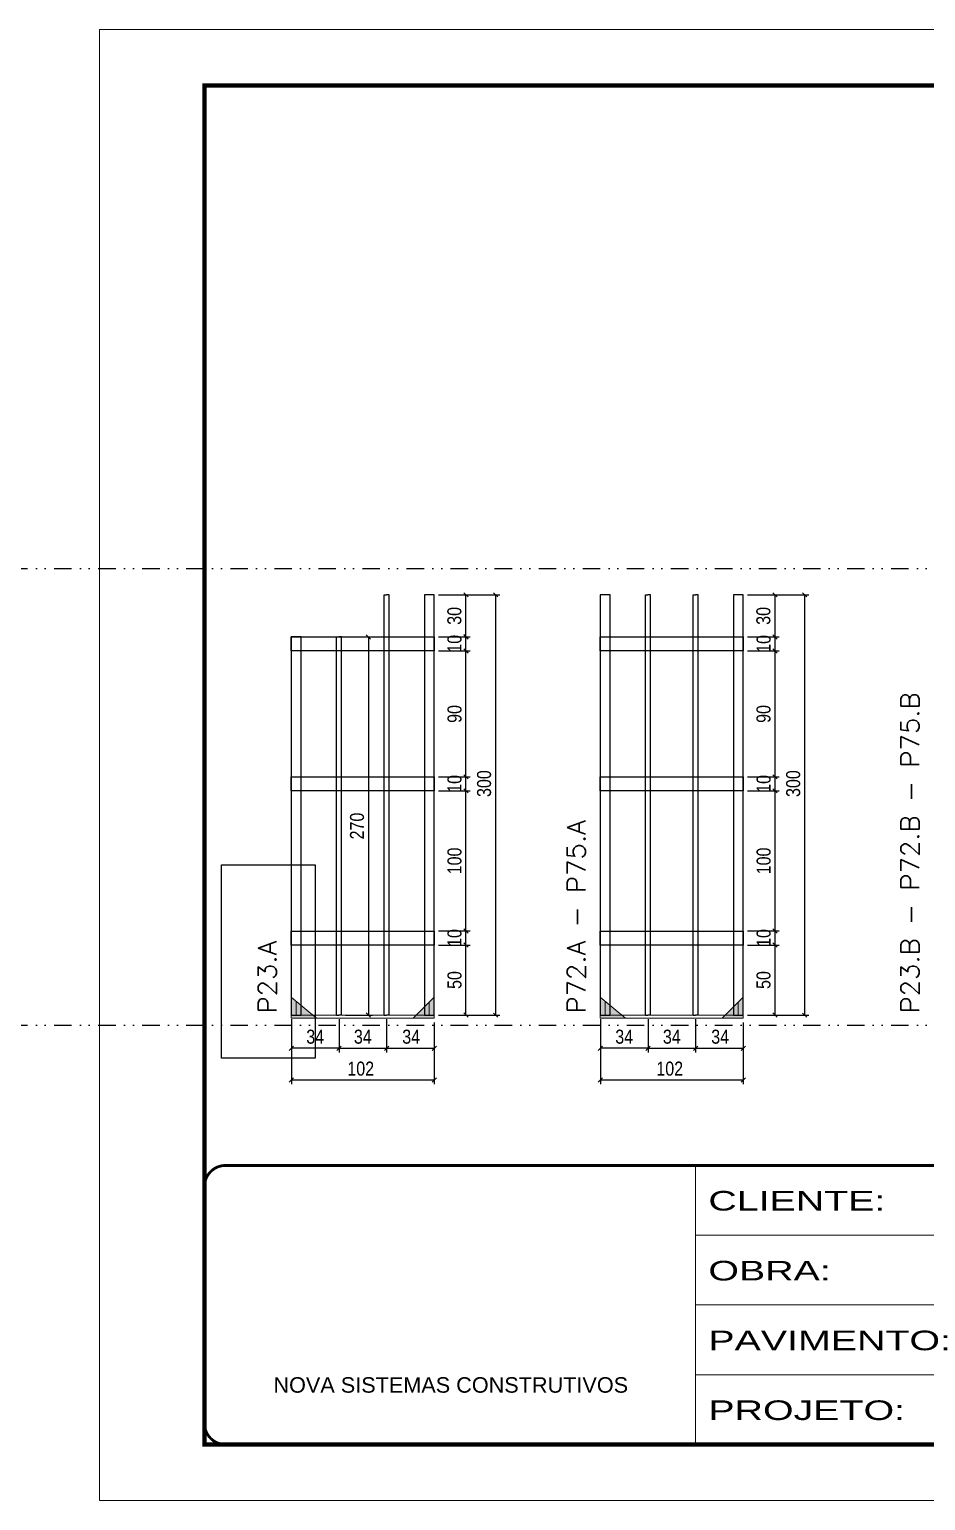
# Model space of a CAD drawing. Header units: millimetres. Extents: x 13777 to 27878, y -21631 to 6985.
# Drawn here: x 17533 to 18173, y -10145 to -9095 of the extents above; entities that cross this region are included whole.
import ezdxf

# ---------------------------------------------------------------- set-up
doc = ezdxf.new("R2010")
doc.units = ezdxf.units.MM
for name, pattern in [('CONTINUO', [0]), ('DASHED', [0.75, 0.5, -0.25]), ('DIVIDE2', [0.625, 0.25, -0.125, 0, -0.125, 0, -0.125]), ('HIDDEN', [0.375, 0.25, -0.125])]:
    doc.linetypes.add(name, pattern=pattern)
doc.layers.add('00-FELIPE', color=6, linetype='Continuous', plot=False)
for name, color, linetype in [('COTA', 241, 'Continuous'), ('Nível', 160, 'Continuous'), ('SARR_2.2x10', 60, 'Continuous'), ('SARR_3.5x7', 81, 'Continuous'), ('SARR_7x7', 40, 'Continuous')]:
    doc.layers.add(name, color=color, linetype=linetype)
for name, color, linetype, lineweight in [('Folhas', 255, 'Continuous', 9), ('Madeira', 126, 'Continuous', 18), ('Sarr 2.2x7', 40, 'Continuous', 9), ('SARRAFO DE PRESSAO', 251, 'DASHED', 9), ('Texto Seção', 7, 'Continuous', 15)]:
    doc.layers.add(name, color=color, linetype=linetype, lineweight=lineweight)
doc.styles.add('ARIAL', font='arial.ttf')
doc.styles.add('COTA TECNICA', font='techl___.ttf', dxfattribs={"height": 10})
doc.styles.add('REGUA-120', font='ROMANS.shx', dxfattribs={"height": 15})
doc.styles.add('Tecnologia', font='')
doc.styles.get('Tecnologia').set_extended_font_data('Forgotten Futurist')
doc.dimstyles.new('PAINEL', dxfattribs={"dimtxt": 10, "dimasz": 3, "dimexe": 3, "dimexo": 3, "dimgap": 3, "dimtad": 1, "dimdec": 1, "dimzin": 12, "dimdsep": 46, "dimtxsty": 'COTA TECNICA', "dimblk1": 'OBLIQUE', "dimblk2": 'OBLIQUE', "dimsah": 1, "dimcen": 0.9, "dimclrd": 4, "dimclre": 4, "dimclrt": 240, "dimadec": 1, "dimazin": 3, "dimtfac": 1, "dimtdec": 1, "dimtmove": 0, "dimatfit": 3, "dimfxl": 1, "dimtolj": 1, "dimtzin": 12, "dimarcsym": 0})

# ---------------------------------------------------------------- blocks, each defined once
blk = doc.blocks.new('9999999999')
at = {"color": 30, "linetype": 'CONTINUO'}
for p, q in [((98564.6, 34230.2), (98564.6, 34429.4)), ((98564.6, 34379.6), (99584, 34379.6)), ((98564.6, 34329.8), (99488, 34329.8)), ((99584, 34329.8), (99488, 34329.8)), ((99488, 34329.8), (99488, 34230.2)), ((98564.6, 34280), (99488, 34280))]:
    blk.add_line(p, q, dxfattribs=at)
at = {"color": 30, "linetype": 'CONTINUO', "const_width": 2}
blk.add_lwpolyline([(99584, 34230.2), (99584, 34414.4, 0.414214), (99569, 34429.4), (98229, 34429.4, 0.414214), (98214, 34414.4), (98214, 34245.2, 0.414214), (98229, 34230.2), (99584, 34230.2)], format="xyb", dxfattribs=at)
at = {"layer": 'Folhas'}
blk.add_lwpolyline([(98139, 34190.2), (99624, 34190.2), (99624, 35240.2), (98139, 35240.2)], close=True, dxfattribs=at)
at = {"layer": 'Folhas', "color": 30, "const_width": 3}
blk.add_lwpolyline([(98214, 34230.2), (99584, 34230.2), (99584, 35200.2), (98214, 35200.2)], close=True, dxfattribs=at)
at = {"color": 7, "linetype": 'Continuous', "ltscale": 5, "style": 'ARIAL'}
for s, height, p in [('SKR', 15.48, (98837.7, 34393.1)), ('LEAF LOEFGREN', 15.483, (98837.7, 34343.3)), ('4° SUBSOLO', 15.48, (98837.7, 34293.5)), ('NOVA SISTEMAS CONSTRUTIVOS', 11.059, (98263.2, 34267.2)), ('PILARES', 15.48, (98837.7, 34243.7))]:
    blk.add_text(s, height=height, dxfattribs=at).set_placement(p)
at = {"layer": 'Folhas', "color": 7, "style": 'Tecnologia', "width": 1.5}
for s, p in [('CLIENTE:', (98573.7, 34397.2)), ('OBRA:', (98573.7, 34347.3)), ('PAVIMENTO:', (98573.7, 34297.5)), ('PROJETO:', (98573.7, 34247.7))]:
    blk.add_text(s, height=14, dxfattribs=at).set_placement(p)
blk = doc.blocks.new('_Oblique')
at = {"color": 0, "linetype": 'ByBlock', "lineweight": -2}
blk.add_line((-0.5, -0.5), (0.5, 0.5), dxfattribs=at)
blk = doc.blocks.new('*D2556')
at = {"layer": 'COTA', "color": 4, "lineweight": -2, "transparency": 16777216}
for p, q in [((17720.5, -9817), (17720.5, -9848.2)), ((17822.5, -9817), (17822.5, -9848.2)), ((17822.5, -9845.2), (17720.5, -9845.2))]:
    blk.add_line(p, q, dxfattribs=at)
at = {"layer": 'Defpoints', "color": 0, "transparency": 16777216}
for p in [(17720.5, -9814), (17822.5, -9814), (17720.5, -9845.2)]:
    blk.add_point(p, dxfattribs=at)
at = {"layer": 'COTA', "color": 4, "lineweight": -2, "transparency": 16777216, "xscale": 3, "yscale": 3, "zscale": 3, "rotation": 180}
blk.add_blockref('_Oblique', (17720.5, -9845.2), dxfattribs=at)
at = {"layer": 'COTA', "color": 4, "lineweight": -2, "transparency": 16777216, "xscale": 3, "yscale": 3, "zscale": 3}
blk.add_blockref('_Oblique', (17822.5, -9845.2), dxfattribs=at)
at = {"layer": 'COTA', "color": 240, "transparency": 16777216, "insert": (17770, -9837.1), "char_height": 10, "attachment_point": 5, "style": 'COTA TECNICA'}
blk.add_mtext('\\A1;102', dxfattribs=at)
blk = doc.blocks.new('*D2557')
at = {"layer": 'COTA', "color": 4, "lineweight": -2, "transparency": 16777216}
for p, q in [((17720.5, -9801.8), (17720.5, -9825.5)), ((17754.5, -9801.8), (17754.5, -9825.5)), ((17754.5, -9822.5), (17720.5, -9822.5))]:
    blk.add_line(p, q, dxfattribs=at)
at = {"layer": 'Defpoints', "color": 0, "transparency": 16777216}
for p in [(17720.5, -9798.8), (17754.5, -9798.8), (17720.5, -9822.5)]:
    blk.add_point(p, dxfattribs=at)
at = {"layer": 'COTA', "color": 4, "lineweight": -2, "transparency": 16777216, "xscale": 3, "yscale": 3, "zscale": 3, "rotation": 180}
blk.add_blockref('_Oblique', (17720.5, -9822.5), dxfattribs=at)
at = {"layer": 'COTA', "color": 4, "lineweight": -2, "transparency": 16777216, "xscale": 3, "yscale": 3, "zscale": 3}
blk.add_blockref('_Oblique', (17754.5, -9822.5), dxfattribs=at)
at = {"layer": 'COTA', "color": 240, "transparency": 16777216, "insert": (17737.5, -9814.3), "char_height": 10, "attachment_point": 5, "style": 'COTA TECNICA'}
blk.add_mtext('\\A1;34', dxfattribs=at)
blk = doc.blocks.new('*D2558')
at = {"layer": 'COTA', "color": 4, "lineweight": -2, "transparency": 16777216}
for p, q in [((17788.5, -9801.8), (17788.5, -9825.5)), ((17822.5, -9804), (17822.5, -9825.5)), ((17788.5, -9822.5), (17822.5, -9822.5))]:
    blk.add_line(p, q, dxfattribs=at)
at = {"layer": 'Defpoints', "color": 0, "transparency": 16777216}
for p in [(17788.5, -9798.8), (17822.5, -9801), (17822.5, -9822.5)]:
    blk.add_point(p, dxfattribs=at)
at = {"layer": 'COTA', "color": 4, "lineweight": -2, "transparency": 16777216, "xscale": 3, "yscale": 3, "zscale": 3, "rotation": 180}
blk.add_blockref('_Oblique', (17788.5, -9822.5), dxfattribs=at)
at = {"layer": 'COTA', "color": 4, "lineweight": -2, "transparency": 16777216, "xscale": 3, "yscale": 3, "zscale": 3}
blk.add_blockref('_Oblique', (17822.5, -9822.5), dxfattribs=at)
at = {"layer": 'COTA', "color": 240, "transparency": 16777216, "insert": (17806, -9814.3), "char_height": 10, "attachment_point": 5, "style": 'COTA TECNICA'}
blk.add_mtext('\\A1;34', dxfattribs=at)
blk = doc.blocks.new('*D2559')
at = {"layer": 'COTA', "color": 4, "lineweight": -2, "transparency": 16777216}
for p, q in [((17825.5, -9748.8), (17848.1, -9748.8)), ((17845.1, -9798.8), (17845.1, -9748.8)), ((17825.5, -9798.8), (17848.1, -9798.8))]:
    blk.add_line(p, q, dxfattribs=at)
at = {"layer": 'Defpoints', "color": 0, "transparency": 16777216}
for p in [(17822.5, -9748.8), (17845.1, -9748.8), (17822.5, -9798.8)]:
    blk.add_point(p, dxfattribs=at)
at = {"layer": 'COTA', "color": 4, "lineweight": -2, "transparency": 16777216, "xscale": 3, "yscale": 3, "zscale": 3}
for p, rotation in [((17845.1, -9748.8), 90), ((17845.1, -9798.8), 270)]:
    blk.add_blockref('_Oblique', p, dxfattribs=dict(at, rotation=rotation))
at = {"layer": 'COTA', "color": 240, "transparency": 16777216, "insert": (17837, -9773.8), "char_height": 10, "attachment_point": 5, "rotation": 90, "style": 'COTA TECNICA'}
blk.add_mtext('\\A1;50', dxfattribs=at)
blk = doc.blocks.new('*D2560')
at = {"layer": 'COTA', "color": 4, "lineweight": -2, "transparency": 16777216}
for p, q in [((17754.5, -9801.8), (17754.5, -9825.5)), ((17788.5, -9801.8), (17788.5, -9825.5)), ((17754.5, -9822.5), (17788.5, -9822.5))]:
    blk.add_line(p, q, dxfattribs=at)
at = {"layer": 'Defpoints', "color": 0, "transparency": 16777216}
for p in [(17754.5, -9798.8), (17788.5, -9798.8), (17788.5, -9822.5)]:
    blk.add_point(p, dxfattribs=at)
at = {"layer": 'COTA', "color": 4, "lineweight": -2, "transparency": 16777216, "xscale": 3, "yscale": 3, "zscale": 3, "rotation": 180}
blk.add_blockref('_Oblique', (17754.5, -9822.5), dxfattribs=at)
at = {"layer": 'COTA', "color": 4, "lineweight": -2, "transparency": 16777216, "xscale": 3, "yscale": 3, "zscale": 3}
blk.add_blockref('_Oblique', (17788.5, -9822.5), dxfattribs=at)
at = {"layer": 'COTA', "color": 240, "transparency": 16777216, "insert": (17771.5, -9814.3), "char_height": 10, "attachment_point": 5, "style": 'COTA TECNICA'}
blk.add_mtext('\\A1;34', dxfattribs=at)
blk = doc.blocks.new('*D2561')
at = {"layer": 'COTA', "color": 4, "lineweight": -2, "transparency": 16777216}
for p, q in [((17825.5, -9738.8), (17848.1, -9738.8)), ((17845.1, -9748.8), (17845.1, -9738.8)), ((17825.5, -9748.8), (17848.1, -9748.8))]:
    blk.add_line(p, q, dxfattribs=at)
at = {"layer": 'Defpoints', "color": 0, "transparency": 16777216}
for p in [(17822.5, -9738.8), (17845.1, -9738.8), (17822.5, -9748.8)]:
    blk.add_point(p, dxfattribs=at)
at = {"layer": 'COTA', "color": 4, "lineweight": -2, "transparency": 16777216, "xscale": 3, "yscale": 3, "zscale": 3}
for p, rotation in [((17845.1, -9738.8), 90), ((17845.1, -9748.8), 270)]:
    blk.add_blockref('_Oblique', p, dxfattribs=dict(at, rotation=rotation))
at = {"layer": 'COTA', "color": 240, "transparency": 16777216, "insert": (17837, -9743.8), "char_height": 10, "attachment_point": 5, "rotation": 90, "style": 'COTA TECNICA'}
blk.add_mtext('\\A1;10', dxfattribs=at)
blk = doc.blocks.new('*D2562')
at = {"layer": 'COTA', "color": 4, "lineweight": -2, "transparency": 16777216}
for p, q in [((17825.5, -9638.8), (17848.1, -9638.8)), ((17845.1, -9738.8), (17845.1, -9638.8)), ((17825.5, -9738.8), (17848.1, -9738.8))]:
    blk.add_line(p, q, dxfattribs=at)
at = {"layer": 'Defpoints', "color": 0, "transparency": 16777216}
for p in [(17822.5, -9638.8), (17845.1, -9638.8), (17822.5, -9738.8)]:
    blk.add_point(p, dxfattribs=at)
at = {"layer": 'COTA', "color": 4, "lineweight": -2, "transparency": 16777216, "xscale": 3, "yscale": 3, "zscale": 3}
for p, rotation in [((17845.1, -9638.8), 90), ((17845.1, -9738.8), 270)]:
    blk.add_blockref('_Oblique', p, dxfattribs=dict(at, rotation=rotation))
at = {"layer": 'COTA', "color": 240, "transparency": 16777216, "insert": (17837, -9688.8), "char_height": 10, "attachment_point": 5, "rotation": 90, "style": 'COTA TECNICA'}
blk.add_mtext('\\A1;100', dxfattribs=at)
blk = doc.blocks.new('*D2563')
at = {"layer": 'COTA', "color": 4, "lineweight": -2, "transparency": 16777216}
for p, q in [((17825.5, -9628.8), (17848.1, -9628.8)), ((17825.5, -9638.8), (17848.1, -9638.8)), ((17845.1, -9638.8), (17845.1, -9628.8))]:
    blk.add_line(p, q, dxfattribs=at)
at = {"layer": 'Defpoints', "color": 0, "transparency": 16777216}
for p in [(17822.5, -9628.8), (17822.5, -9638.8), (17845.1, -9628.8)]:
    blk.add_point(p, dxfattribs=at)
at = {"layer": 'COTA', "color": 4, "lineweight": -2, "transparency": 16777216, "xscale": 3, "yscale": 3, "zscale": 3}
for p, rotation in [((17845.1, -9628.8), 90), ((17845.1, -9638.8), 270)]:
    blk.add_blockref('_Oblique', p, dxfattribs=dict(at, rotation=rotation))
at = {"layer": 'COTA', "color": 240, "transparency": 16777216, "insert": (17837, -9633.8), "char_height": 10, "attachment_point": 5, "rotation": 90, "style": 'COTA TECNICA'}
blk.add_mtext('\\A1;10', dxfattribs=at)
blk = doc.blocks.new('*D2564')
at = {"layer": 'COTA', "color": 4, "lineweight": -2, "transparency": 16777216}
for p, q in [((17825.5, -9538.9), (17848.1, -9538.9)), ((17845.1, -9628.8), (17845.1, -9538.9)), ((17825.5, -9628.8), (17848.1, -9628.8))]:
    blk.add_line(p, q, dxfattribs=at)
at = {"layer": 'Defpoints', "color": 0, "transparency": 16777216}
for p in [(17822.5, -9538.9), (17845.1, -9538.9), (17822.5, -9628.8)]:
    blk.add_point(p, dxfattribs=at)
at = {"layer": 'COTA', "color": 4, "lineweight": -2, "transparency": 16777216, "xscale": 3, "yscale": 3, "zscale": 3}
for p, rotation in [((17845.1, -9538.9), 90), ((17845.1, -9628.8), 270)]:
    blk.add_blockref('_Oblique', p, dxfattribs=dict(at, rotation=rotation))
at = {"layer": 'COTA', "color": 240, "transparency": 16777216, "insert": (17837, -9583.9), "char_height": 10, "attachment_point": 5, "rotation": 90, "style": 'COTA TECNICA'}
blk.add_mtext('\\A1;90', dxfattribs=at)
blk = doc.blocks.new('*D2565')
at = {"layer": 'COTA', "color": 4, "lineweight": -2, "transparency": 16777216}
for p, q in [((17825.5, -9528.8), (17848.1, -9528.8)), ((17845.1, -9538.8), (17845.1, -9528.8)), ((17825.5, -9538.8), (17848.1, -9538.8))]:
    blk.add_line(p, q, dxfattribs=at)
at = {"layer": 'Defpoints', "color": 0, "transparency": 16777216}
for p in [(17822.5, -9528.8), (17845.1, -9528.8), (17822.5, -9538.8)]:
    blk.add_point(p, dxfattribs=at)
at = {"layer": 'COTA', "color": 4, "lineweight": -2, "transparency": 16777216, "xscale": 3, "yscale": 3, "zscale": 3}
for p, rotation in [((17845.1, -9528.8), 90), ((17845.1, -9538.8), 270)]:
    blk.add_blockref('_Oblique', p, dxfattribs=dict(at, rotation=rotation))
at = {"layer": 'COTA', "color": 240, "transparency": 16777216, "insert": (17837, -9533.8), "char_height": 10, "attachment_point": 5, "rotation": 90, "style": 'COTA TECNICA'}
blk.add_mtext('\\A1;10', dxfattribs=at)
blk = doc.blocks.new('*D2566')
at = {"layer": 'COTA', "color": 4, "lineweight": -2, "transparency": 16777216}
for p, q in [((17825.5, -9498.9), (17869.4, -9498.9)), ((17866.4, -9798.9), (17866.4, -9498.9)), ((17825.5, -9798.9), (17869.4, -9798.9))]:
    blk.add_line(p, q, dxfattribs=at)
at = {"layer": 'Defpoints', "color": 0, "transparency": 16777216}
for p in [(17822.5, -9498.9), (17866.4, -9498.9), (17822.5, -9798.9)]:
    blk.add_point(p, dxfattribs=at)
at = {"layer": 'COTA', "color": 4, "lineweight": -2, "transparency": 16777216, "xscale": 3, "yscale": 3, "zscale": 3}
for p, rotation in [((17866.4, -9498.9), 90), ((17866.4, -9798.9), 270)]:
    blk.add_blockref('_Oblique', p, dxfattribs=dict(at, rotation=rotation))
at = {"layer": 'COTA', "color": 240, "transparency": 16777216, "insert": (17858.1, -9633.6), "char_height": 10, "attachment_point": 5, "rotation": 90, "style": 'COTA TECNICA'}
blk.add_mtext('\\A1;300', dxfattribs=at)
blk = doc.blocks.new('*D2567')
at = {"layer": 'COTA', "color": 4, "lineweight": -2, "transparency": 16777216}
for p, q in [((17941.1, -9817), (17941.1, -9848.2)), ((18043.1, -9817), (18043.1, -9848.2)), ((18043.1, -9845.2), (17941.1, -9845.2))]:
    blk.add_line(p, q, dxfattribs=at)
at = {"layer": 'Defpoints', "color": 0, "transparency": 16777216}
for p in [(17941.1, -9814), (18043.1, -9814), (17941.1, -9845.2)]:
    blk.add_point(p, dxfattribs=at)
at = {"layer": 'COTA', "color": 4, "lineweight": -2, "transparency": 16777216, "xscale": 3, "yscale": 3, "zscale": 3, "rotation": 180}
blk.add_blockref('_Oblique', (17941.1, -9845.2), dxfattribs=at)
at = {"layer": 'COTA', "color": 4, "lineweight": -2, "transparency": 16777216, "xscale": 3, "yscale": 3, "zscale": 3}
blk.add_blockref('_Oblique', (18043.1, -9845.2), dxfattribs=at)
at = {"layer": 'COTA', "color": 240, "transparency": 16777216, "insert": (17990.6, -9837.1), "char_height": 10, "attachment_point": 5, "style": 'COTA TECNICA'}
blk.add_mtext('\\A1;102', dxfattribs=at)
blk = doc.blocks.new('*D2568')
at = {"layer": 'COTA', "color": 4, "lineweight": -2, "transparency": 16777216}
for p, q in [((17941.1, -9801.8), (17941.1, -9825.5)), ((17975.1, -9801.8), (17975.1, -9825.5)), ((17975.1, -9822.5), (17941.1, -9822.5))]:
    blk.add_line(p, q, dxfattribs=at)
at = {"layer": 'Defpoints', "color": 0, "transparency": 16777216}
for p in [(17941.1, -9798.8), (17975.1, -9798.8), (17941.1, -9822.5)]:
    blk.add_point(p, dxfattribs=at)
at = {"layer": 'COTA', "color": 4, "lineweight": -2, "transparency": 16777216, "xscale": 3, "yscale": 3, "zscale": 3, "rotation": 180}
blk.add_blockref('_Oblique', (17941.1, -9822.5), dxfattribs=at)
at = {"layer": 'COTA', "color": 4, "lineweight": -2, "transparency": 16777216, "xscale": 3, "yscale": 3, "zscale": 3}
blk.add_blockref('_Oblique', (17975.1, -9822.5), dxfattribs=at)
at = {"layer": 'COTA', "color": 240, "transparency": 16777216, "insert": (17958.1, -9814.3), "char_height": 10, "attachment_point": 5, "style": 'COTA TECNICA'}
blk.add_mtext('\\A1;34', dxfattribs=at)
blk = doc.blocks.new('*D2569')
at = {"layer": 'COTA', "color": 4, "lineweight": -2, "transparency": 16777216}
for p, q in [((18009.1, -9801.8), (18009.1, -9825.5)), ((18043.1, -9804), (18043.1, -9825.5)), ((18009.1, -9822.5), (18043.1, -9822.5))]:
    blk.add_line(p, q, dxfattribs=at)
at = {"layer": 'Defpoints', "color": 0, "transparency": 16777216}
for p in [(18009.1, -9798.8), (18043.1, -9801), (18043.1, -9822.5)]:
    blk.add_point(p, dxfattribs=at)
at = {"layer": 'COTA', "color": 4, "lineweight": -2, "transparency": 16777216, "xscale": 3, "yscale": 3, "zscale": 3, "rotation": 180}
blk.add_blockref('_Oblique', (18009.1, -9822.5), dxfattribs=at)
at = {"layer": 'COTA', "color": 4, "lineweight": -2, "transparency": 16777216, "xscale": 3, "yscale": 3, "zscale": 3}
blk.add_blockref('_Oblique', (18043.1, -9822.5), dxfattribs=at)
at = {"layer": 'COTA', "color": 240, "transparency": 16777216, "insert": (18026.6, -9814.3), "char_height": 10, "attachment_point": 5, "style": 'COTA TECNICA'}
blk.add_mtext('\\A1;34', dxfattribs=at)
blk = doc.blocks.new('*D2570')
at = {"layer": 'COTA', "color": 4, "lineweight": -2, "transparency": 16777216}
for p, q in [((18046.1, -9748.8), (18068.8, -9748.8)), ((18065.8, -9798.8), (18065.8, -9748.8)), ((18046.1, -9798.8), (18068.8, -9798.8))]:
    blk.add_line(p, q, dxfattribs=at)
at = {"layer": 'Defpoints', "color": 0, "transparency": 16777216}
for p in [(18043.1, -9748.8), (18065.8, -9748.8), (18043.1, -9798.8)]:
    blk.add_point(p, dxfattribs=at)
at = {"layer": 'COTA', "color": 4, "lineweight": -2, "transparency": 16777216, "xscale": 3, "yscale": 3, "zscale": 3}
for p, rotation in [((18065.8, -9748.8), 90), ((18065.8, -9798.8), 270)]:
    blk.add_blockref('_Oblique', p, dxfattribs=dict(at, rotation=rotation))
at = {"layer": 'COTA', "color": 240, "transparency": 16777216, "insert": (18057.6, -9773.8), "char_height": 10, "attachment_point": 5, "rotation": 90, "style": 'COTA TECNICA'}
blk.add_mtext('\\A1;50', dxfattribs=at)
blk = doc.blocks.new('*D2571')
at = {"layer": 'COTA', "color": 4, "lineweight": -2, "transparency": 16777216}
for p, q in [((17975.1, -9801.8), (17975.1, -9825.5)), ((18009.1, -9801.8), (18009.1, -9825.5)), ((17975.1, -9822.5), (18009.1, -9822.5))]:
    blk.add_line(p, q, dxfattribs=at)
at = {"layer": 'Defpoints', "color": 0, "transparency": 16777216}
for p in [(17975.1, -9798.8), (18009.1, -9798.8), (18009.1, -9822.5)]:
    blk.add_point(p, dxfattribs=at)
at = {"layer": 'COTA', "color": 4, "lineweight": -2, "transparency": 16777216, "xscale": 3, "yscale": 3, "zscale": 3, "rotation": 180}
blk.add_blockref('_Oblique', (17975.1, -9822.5), dxfattribs=at)
at = {"layer": 'COTA', "color": 4, "lineweight": -2, "transparency": 16777216, "xscale": 3, "yscale": 3, "zscale": 3}
blk.add_blockref('_Oblique', (18009.1, -9822.5), dxfattribs=at)
at = {"layer": 'COTA', "color": 240, "transparency": 16777216, "insert": (17992.1, -9814.3), "char_height": 10, "attachment_point": 5, "style": 'COTA TECNICA'}
blk.add_mtext('\\A1;34', dxfattribs=at)
blk = doc.blocks.new('*D2572')
at = {"layer": 'COTA', "color": 4, "lineweight": -2, "transparency": 16777216}
for p, q in [((18046.1, -9738.8), (18068.8, -9738.8)), ((18065.8, -9748.8), (18065.8, -9738.8)), ((18046.1, -9748.8), (18068.8, -9748.8))]:
    blk.add_line(p, q, dxfattribs=at)
at = {"layer": 'Defpoints', "color": 0, "transparency": 16777216}
for p in [(18043.1, -9738.8), (18065.8, -9738.8), (18043.1, -9748.8)]:
    blk.add_point(p, dxfattribs=at)
at = {"layer": 'COTA', "color": 4, "lineweight": -2, "transparency": 16777216, "xscale": 3, "yscale": 3, "zscale": 3}
for p, rotation in [((18065.8, -9738.8), 90), ((18065.8, -9748.8), 270)]:
    blk.add_blockref('_Oblique', p, dxfattribs=dict(at, rotation=rotation))
at = {"layer": 'COTA', "color": 240, "transparency": 16777216, "insert": (18057.7, -9743.8), "char_height": 10, "attachment_point": 5, "rotation": 90, "style": 'COTA TECNICA'}
blk.add_mtext('\\A1;10', dxfattribs=at)
blk = doc.blocks.new('*D2573')
at = {"layer": 'COTA', "color": 4, "lineweight": -2, "transparency": 16777216}
for p, q in [((18046.1, -9638.8), (18068.8, -9638.8)), ((18065.8, -9738.8), (18065.8, -9638.8)), ((18046.1, -9738.8), (18068.8, -9738.8))]:
    blk.add_line(p, q, dxfattribs=at)
at = {"layer": 'Defpoints', "color": 0, "transparency": 16777216}
for p in [(18043.1, -9638.8), (18065.8, -9638.8), (18043.1, -9738.8)]:
    blk.add_point(p, dxfattribs=at)
at = {"layer": 'COTA', "color": 4, "lineweight": -2, "transparency": 16777216, "xscale": 3, "yscale": 3, "zscale": 3}
for p, rotation in [((18065.8, -9638.8), 90), ((18065.8, -9738.8), 270)]:
    blk.add_blockref('_Oblique', p, dxfattribs=dict(at, rotation=rotation))
at = {"layer": 'COTA', "color": 240, "transparency": 16777216, "insert": (18057.7, -9688.8), "char_height": 10, "attachment_point": 5, "rotation": 90, "style": 'COTA TECNICA'}
blk.add_mtext('\\A1;100', dxfattribs=at)
blk = doc.blocks.new('*D2574')
at = {"layer": 'COTA', "color": 4, "lineweight": -2, "transparency": 16777216}
for p, q in [((18046.1, -9628.8), (18068.8, -9628.8)), ((18046.1, -9638.8), (18068.8, -9638.8)), ((18065.8, -9638.8), (18065.8, -9628.8))]:
    blk.add_line(p, q, dxfattribs=at)
at = {"layer": 'Defpoints', "color": 0, "transparency": 16777216}
for p in [(18043.1, -9628.8), (18043.1, -9638.8), (18065.8, -9628.8)]:
    blk.add_point(p, dxfattribs=at)
at = {"layer": 'COTA', "color": 4, "lineweight": -2, "transparency": 16777216, "xscale": 3, "yscale": 3, "zscale": 3}
for p, rotation in [((18065.8, -9628.8), 90), ((18065.8, -9638.8), 270)]:
    blk.add_blockref('_Oblique', p, dxfattribs=dict(at, rotation=rotation))
at = {"layer": 'COTA', "color": 240, "transparency": 16777216, "insert": (18057.7, -9633.8), "char_height": 10, "attachment_point": 5, "rotation": 90, "style": 'COTA TECNICA'}
blk.add_mtext('\\A1;10', dxfattribs=at)
blk = doc.blocks.new('*D2575')
at = {"layer": 'COTA', "color": 4, "lineweight": -2, "transparency": 16777216}
for p, q in [((18046.1, -9538.9), (18068.8, -9538.9)), ((18065.8, -9628.8), (18065.8, -9538.9)), ((18046.1, -9628.8), (18068.8, -9628.8))]:
    blk.add_line(p, q, dxfattribs=at)
at = {"layer": 'Defpoints', "color": 0, "transparency": 16777216}
for p in [(18043.1, -9538.9), (18065.8, -9538.9), (18043.1, -9628.8)]:
    blk.add_point(p, dxfattribs=at)
at = {"layer": 'COTA', "color": 4, "lineweight": -2, "transparency": 16777216, "xscale": 3, "yscale": 3, "zscale": 3}
for p, rotation in [((18065.8, -9538.9), 90), ((18065.8, -9628.8), 270)]:
    blk.add_blockref('_Oblique', p, dxfattribs=dict(at, rotation=rotation))
at = {"layer": 'COTA', "color": 240, "transparency": 16777216, "insert": (18057.6, -9583.9), "char_height": 10, "attachment_point": 5, "rotation": 90, "style": 'COTA TECNICA'}
blk.add_mtext('\\A1;90', dxfattribs=at)
blk = doc.blocks.new('*D2576')
at = {"layer": 'COTA', "color": 4, "lineweight": -2, "transparency": 16777216}
for p, q in [((18046.1, -9528.9), (18068.8, -9528.9)), ((18065.8, -9538.9), (18065.8, -9528.9)), ((18046.1, -9538.9), (18068.8, -9538.9))]:
    blk.add_line(p, q, dxfattribs=at)
at = {"layer": 'Defpoints', "color": 0, "transparency": 16777216}
for p in [(18043.1, -9528.9), (18065.8, -9528.9), (18043.1, -9538.9)]:
    blk.add_point(p, dxfattribs=at)
at = {"layer": 'COTA', "color": 4, "lineweight": -2, "transparency": 16777216, "xscale": 3, "yscale": 3, "zscale": 3}
for p, rotation in [((18065.8, -9528.9), 90), ((18065.8, -9538.9), 270)]:
    blk.add_blockref('_Oblique', p, dxfattribs=dict(at, rotation=rotation))
at = {"layer": 'COTA', "color": 240, "transparency": 16777216, "insert": (18057.7, -9533.9), "char_height": 10, "attachment_point": 5, "rotation": 90, "style": 'COTA TECNICA'}
blk.add_mtext('\\A1;10', dxfattribs=at)
blk = doc.blocks.new('*D2577')
at = {"layer": 'COTA', "color": 4, "lineweight": -2, "transparency": 16777216}
for p, q in [((18046.1, -9498.9), (18090, -9498.9)), ((18087, -9798.9), (18087, -9498.9)), ((18046.1, -9798.9), (18090, -9798.9))]:
    blk.add_line(p, q, dxfattribs=at)
at = {"layer": 'Defpoints', "color": 0, "transparency": 16777216}
for p in [(18043.1, -9498.9), (18087, -9498.9), (18043.1, -9798.9)]:
    blk.add_point(p, dxfattribs=at)
at = {"layer": 'COTA', "color": 4, "lineweight": -2, "transparency": 16777216, "xscale": 3, "yscale": 3, "zscale": 3}
for p, rotation in [((18087, -9498.9), 90), ((18087, -9798.9), 270)]:
    blk.add_blockref('_Oblique', p, dxfattribs=dict(at, rotation=rotation))
at = {"layer": 'COTA', "color": 240, "transparency": 16777216, "insert": (18078.8, -9633.6), "char_height": 10, "attachment_point": 5, "rotation": 90, "style": 'COTA TECNICA'}
blk.add_mtext('\\A1;300', dxfattribs=at)
blk = doc.blocks.new('*D2589')
at = {"layer": 'COTA', "color": 4, "lineweight": -2, "transparency": 16777216}
for p, q in [((17825.5, -9498.9), (17848.1, -9498.9)), ((17845.1, -9528.9), (17845.1, -9498.9)), ((17825.5, -9528.9), (17848.1, -9528.9))]:
    blk.add_line(p, q, dxfattribs=at)
at = {"layer": 'Defpoints', "color": 0, "transparency": 16777216}
for p in [(17822.5, -9498.9), (17845.1, -9498.9), (17822.5, -9528.9)]:
    blk.add_point(p, dxfattribs=at)
at = {"layer": 'COTA', "color": 4, "lineweight": -2, "transparency": 16777216, "xscale": 3, "yscale": 3, "zscale": 3}
for p, rotation in [((17845.1, -9498.9), 90), ((17845.1, -9528.9), 270)]:
    blk.add_blockref('_Oblique', p, dxfattribs=dict(at, rotation=rotation))
at = {"layer": 'COTA', "color": 240, "transparency": 16777216, "insert": (17836.9, -9513.9), "char_height": 10, "attachment_point": 5, "rotation": 90, "style": 'COTA TECNICA'}
blk.add_mtext('\\A1;30', dxfattribs=at)
blk = doc.blocks.new('*D2590')
at = {"layer": 'COTA', "color": 4, "lineweight": -2, "transparency": 16777216}
for p, q in [((17759.2, -9528.9), (17778.5, -9528.9)), ((17775.5, -9528.9), (17775.5, -9798.8)), ((17759.2, -9798.8), (17778.5, -9798.8))]:
    blk.add_line(p, q, dxfattribs=at)
at = {"layer": 'Defpoints', "color": 0, "transparency": 16777216}
for p in [(17756.2, -9528.9), (17756.2, -9798.8), (17775.5, -9798.8)]:
    blk.add_point(p, dxfattribs=at)
at = {"layer": 'COTA', "color": 4, "lineweight": -2, "transparency": 16777216, "xscale": 3, "yscale": 3, "zscale": 3}
for p, rotation in [((17775.5, -9528.9), 90), ((17775.5, -9798.8), 270)]:
    blk.add_blockref('_Oblique', p, dxfattribs=dict(at, rotation=rotation))
at = {"layer": 'COTA', "color": 240, "transparency": 16777216, "insert": (17767.4, -9663.9), "char_height": 10, "attachment_point": 5, "rotation": 90, "style": 'COTA TECNICA'}
blk.add_mtext('\\A1;270', dxfattribs=at)
blk = doc.blocks.new('*D2591')
at = {"layer": 'COTA', "color": 4, "lineweight": -2, "transparency": 16777216}
for p, q in [((18046.1, -9498.9), (18068.8, -9498.9)), ((18065.8, -9528.9), (18065.8, -9498.9)), ((18046.1, -9528.9), (18068.8, -9528.9))]:
    blk.add_line(p, q, dxfattribs=at)
at = {"layer": 'Defpoints', "color": 0, "transparency": 16777216}
for p in [(18043.1, -9498.9), (18065.8, -9498.9), (18043.1, -9528.9)]:
    blk.add_point(p, dxfattribs=at)
at = {"layer": 'COTA', "color": 4, "lineweight": -2, "transparency": 16777216, "xscale": 3, "yscale": 3, "zscale": 3}
for p, rotation in [((18065.8, -9498.9), 90), ((18065.8, -9528.9), 270)]:
    blk.add_blockref('_Oblique', p, dxfattribs=dict(at, rotation=rotation))
at = {"layer": 'COTA', "color": 240, "transparency": 16777216, "insert": (18057.5, -9513.9), "char_height": 10, "attachment_point": 5, "rotation": 90, "style": 'COTA TECNICA'}
blk.add_mtext('\\A1;30', dxfattribs=at)

msp = doc.modelspace()

# ---------------------------------------------------------------- hatches: boundary and pattern name
at = {"layer": 'Madeira'}
h = msp.add_hatch(color=252, dxfattribs=at)
h.dxf.hatch_style = 2
h.paths.add_polyline_path([(17720.45, -9786.04), (17720.45, -9801.04), (17738.45, -9801.04)])
h = msp.add_hatch(color=252, dxfattribs=at)
h.dxf.hatch_style = 2
h.paths.add_polyline_path([(17822.45, -9786.04), (17822.45, -9801.04), (17807.45, -9801.04)])
h = msp.add_hatch(color=252, dxfattribs=at)
h.dxf.hatch_style = 2
h.paths.add_polyline_path([(17941.06, -9786.04), (17941.06, -9801.04), (17959.06, -9801.04)])
h = msp.add_hatch(color=252, dxfattribs=at)
h.dxf.hatch_style = 2
h.paths.add_polyline_path([(18043.06, -9786.04), (18043.06, -9801.04), (18028.06, -9801.04)])

# ---------------------------------------------------------------- linework, layer by layer
at = {"layer": '00-FELIPE'}
msp.add_lwpolyline([(17670.49, -9691.6), (17737.37, -9691.6), (17737.37, -9829.53), (17670.49, -9829.53)], close=True, dxfattribs=at)
at = {"layer": 'Madeira', "color": 1, "linetype": 'HIDDEN'}
for p, q in [((17723.95, -9789.54), (17723.95, -9798.84)), ((17723.95, -9789.54), (17723.95, -9798.84)), ((17727.45, -9793.04), (17727.45, -9798.84)), ((17818.95, -9789.54), (17818.95, -9798.84)), ((17818.95, -9789.54), (17818.95, -9798.84)), ((17944.56, -9789.54), (17944.56, -9798.84)), ((17944.56, -9789.54), (17944.56, -9798.84)), ((17948.06, -9793.04), (17948.06, -9798.84)), ((18039.56, -9789.54), (18039.56, -9798.84)), ((18039.56, -9789.54), (18039.56, -9798.84)), ((17730.28, -9798.84), (17720.45, -9798.84)), ((17730.28, -9798.84), (17720.45, -9798.84)), ((17736.25, -9798.84), (17720.45, -9798.84)), ((17809.65, -9798.84), (17822.45, -9798.84)), ((17812.62, -9798.84), (17822.45, -9798.84)), ((17812.62, -9798.84), (17822.45, -9798.84)), ((17950.89, -9798.84), (17941.06, -9798.84)), ((17950.89, -9798.84), (17941.06, -9798.84)), ((17956.86, -9798.84), (17941.06, -9798.84)), ((18030.26, -9798.84), (18043.06, -9798.84)), ((18033.23, -9798.84), (18043.06, -9798.84)), ((18033.23, -9798.84), (18043.06, -9798.84))]:
    msp.add_line(p, q, dxfattribs=at)
at = {"layer": 'Madeira'}
for p, q in [((17720.45, -9798.84), (17720.45, -9801.04)), ((17720.45, -9798.84), (17720.45, -9801.04)), ((17720.45, -9798.84), (17720.45, -9801.04)), ((17941.06, -9798.84), (17941.06, -9801.04)), ((17941.06, -9798.84), (17941.06, -9801.04)), ((17941.06, -9798.84), (17941.06, -9801.04))]:
    msp.add_line(p, q, dxfattribs=at)
at = {"layer": 'Madeira', "color": 0}
for points in [[(17720.45, -9786.04), (17720.45, -9801.04), (17738.45, -9801.04), (17720.45, -9786.04)], [(17822.45, -9786.04), (17822.45, -9801.04), (17807.45, -9801.04), (17822.45, -9786.04)], [(17941.06, -9786.04), (17941.06, -9801.04), (17959.06, -9801.04), (17941.06, -9786.04)], [(18043.06, -9786.04), (18043.06, -9801.04), (18028.06, -9801.04), (18043.06, -9786.04)]]:
    msp.add_lwpolyline(points, dxfattribs=at)
at = {"layer": 'Nível', "color": 4, "linetype": 'DIVIDE2', "ltscale": 50}
for p, q in [((13777.11, -9480.04), (21531.15, -9480.04)), ((13777.11, -9806.04), (21531.15, -9806.04))]:
    msp.add_line(p, q, dxfattribs=at)
at = {"layer": 'Sarr 2.2x7'}
for points in [[(17822.45, -9798.84), (17720.45, -9798.84), (17720.45, -9801.04), (17822.45, -9801.04)], [(18043.06, -9798.84), (17941.06, -9798.84), (17941.06, -9801.04), (18043.06, -9801.04)]]:
    msp.add_lwpolyline(points, close=True, dxfattribs=at)
at = {"layer": 'SARR_2.2x10'}
for points in [[(17720.45, -9528.88), (17822.45, -9528.88), (17822.45, -9538.88), (17720.45, -9538.88)], [(17941.06, -9528.88), (18043.06, -9528.88), (18043.06, -9538.88), (17941.06, -9538.88)], [(17720.45, -9628.88), (17822.45, -9628.88), (17822.45, -9638.88), (17720.45, -9638.88)], [(17941.06, -9628.88), (18043.06, -9628.88), (18043.06, -9638.88), (17941.06, -9638.88)], [(17720.45, -9738.88), (17822.45, -9738.88), (17822.45, -9748.88), (17720.45, -9748.88)], [(17941.06, -9738.88), (18043.06, -9738.88), (18043.06, -9748.88), (17941.06, -9748.88)]]:
    msp.add_lwpolyline(points, close=True, dxfattribs=at)
at = {"layer": 'SARR_3.5x7'}
for p, q in [((17786.7, -9798.84), (17786.7, -9498.88)), ((17786.7, -9498.88), (17788.45, -9498.88)), ((17790.2, -9498.88), (17788.45, -9498.88)), ((17790.2, -9798.84), (17790.2, -9498.88)), ((17973.31, -9798.84), (17973.31, -9498.88)), ((17973.31, -9498.88), (17975.06, -9498.88)), ((17976.81, -9498.88), (17975.06, -9498.88)), ((17976.81, -9798.84), (17976.81, -9498.88)), ((18007.31, -9798.84), (18007.31, -9498.88)), ((18007.31, -9498.88), (18009.06, -9498.88)), ((18010.81, -9498.88), (18009.06, -9498.88)), ((18010.81, -9798.84), (18010.81, -9498.88)), ((17752.7, -9798.84), (17752.7, -9528.88)), ((17752.7, -9528.88), (17754.45, -9528.88)), ((17756.2, -9528.88), (17754.45, -9528.88)), ((17756.2, -9798.84), (17756.2, -9528.88)), ((17752.7, -9798.84), (17754.45, -9798.84)), ((17756.2, -9798.84), (17754.45, -9798.84)), ((17786.7, -9798.84), (17788.45, -9798.84)), ((17790.2, -9798.84), (17788.45, -9798.84)), ((17973.31, -9798.84), (17975.06, -9798.84)), ((17976.81, -9798.84), (17975.06, -9798.84)), ((18007.31, -9798.84), (18009.06, -9798.84)), ((18010.81, -9798.84), (18009.06, -9798.84))]:
    msp.add_line(p, q, dxfattribs=at)
at = {"layer": 'SARR_7x7'}
for points in [[(17815.45, -9798.84), (17822.45, -9798.84), (17822.45, -9498.88), (17815.45, -9498.88)], [(17941.06, -9798.84), (17948.06, -9798.84), (17948.06, -9498.88), (17941.06, -9498.88)], [(18036.06, -9798.84), (18043.06, -9798.84), (18043.06, -9498.88), (18036.06, -9498.88)], [(17720.45, -9798.84), (17727.45, -9798.84), (17727.45, -9528.88), (17720.45, -9528.88)]]:
    msp.add_lwpolyline(points, close=True, dxfattribs=at)

# ---------------------------------------------------------------- block references
at = {"layer": 'SARRAFO DE PRESSAO', "color": 6, "linetype": 'ByBlock'}
msp.add_blockref('9999999999', (-80555.51, -44335.53), dxfattribs=at)

# ---------------------------------------------------------------- texts
at = {"layer": 'Texto Seção', "style": 'REGUA-120', "width": 1.05}
for s, p in [('P23.B - P72.B - P75.B', (18168.68, -9797.74)), ('P72.A - P75.A', (17930.38, -9797.74)), ('P23.A', (17709.77, -9797.74))]:
    msp.add_text(s, height=13, rotation=90, dxfattribs=at).set_placement(p)

# ---------------------------------------------------------------- dimensions: what is measured, and where the dimension line sits
at = {"layer": 'COTA'}
for base, p1, p2, angle, picture, middle in [((17866.37, -9498.88), (17822.45, -9798.88), (17822.45, -9498.88), 90, '*D2566', (17866.37, -9633.58)), ((18086.97, -9498.88), (18043.06, -9798.88), (18043.06, -9498.88), 90, '*D2577', (18086.97, -9633.58)), ((17845.15, -9528.84), (17822.45, -9538.84), (17822.45, -9528.84), 90, '*D2565', (17845.15, -9533.84)), ((18065.76, -9528.88), (18043.06, -9538.88), (18043.06, -9528.88), 90, '*D2576', (18065.76, -9533.88)), ((17845.15, -9628.84), (17822.45, -9638.84), (17822.45, -9628.84), 90, '*D2563', (17845.15, -9633.84)), ((18065.76, -9628.84), (18043.06, -9638.84), (18043.06, -9628.84), 90, '*D2574', (18065.76, -9633.84)), ((17845.15, -9738.84), (17822.45, -9748.84), (17822.45, -9738.84), 90, '*D2561', (17845.15, -9743.84)), ((18065.76, -9738.84), (18043.06, -9748.84), (18043.06, -9738.84), 90, '*D2572', (18065.76, -9743.84)), ((17720.45, -9845.22), (17822.45, -9814.04), (17720.45, -9814.04), 180, '*D2556', (17769.95, -9845.22)), ((17941.06, -9845.22), (18043.06, -9814.04), (17941.06, -9814.04), 180, '*D2567', (17990.56, -9845.22))]:
    dim = msp.add_linear_dim(base=base, p1=p1, p2=p2, angle=angle, dimstyle='PAINEL', override={"dimtmove": 1}, dxfattribs=at)
    dim.commit()
    dim.dimension.update_dxf_attribs({"geometry": picture, "text_midpoint": middle, "dimtype": 160})
for base, p1, p2, angle, picture, middle in [((17845.15, -9498.88), (17822.45, -9528.88), (17822.45, -9498.88), 90, '*D2589', (17836.93, -9513.88)), ((18065.76, -9498.88), (18043.06, -9528.88), (18043.06, -9498.88), 90, '*D2591', (18057.54, -9513.88)), ((17775.51, -9798.84), (17756.2, -9528.88), (17756.2, -9798.84), 90, '*D2590', (17767.41, -9663.86)), ((17845.15, -9538.88), (17822.45, -9628.84), (17822.45, -9538.88), 90, '*D2564', (17837.02, -9583.86)), ((18065.76, -9538.88), (18043.06, -9628.84), (18043.06, -9538.88), 90, '*D2575', (18057.63, -9583.86)), ((17845.15, -9638.84), (17822.45, -9738.84), (17822.45, -9638.84), 90, '*D2562', (17837.05, -9688.84)), ((18065.76, -9638.84), (18043.06, -9738.84), (18043.06, -9638.84), 90, '*D2573', (18057.66, -9688.84)), ((17845.15, -9748.84), (17822.45, -9798.84), (17822.45, -9748.84), 90, '*D2559', (17837.04, -9773.84)), ((18065.76, -9748.84), (18043.06, -9798.84), (18043.06, -9748.84), 90, '*D2570', (18057.65, -9773.84)), ((17720.45, -9822.54), (17754.45, -9798.84), (17720.45, -9798.84), 180, '*D2557', (17737.45, -9814.32)), ((17941.06, -9822.54), (17975.06, -9798.84), (17941.06, -9798.84), 180, '*D2568', (17958.06, -9814.32))]:
    dim = msp.add_linear_dim(base=base, p1=p1, p2=p2, angle=angle, dimstyle='PAINEL', override={"dimtmove": 1}, dxfattribs=at)
    dim.commit()
    dim.dimension.update_dxf_attribs({"geometry": picture, "text_midpoint": middle})
for base, p1, p2, picture, middle in [((17788.45, -9822.54), (17754.45, -9798.84), (17788.45, -9798.84), '*D2560', (17771.45, -9814.32)), ((18009.06, -9822.54), (17975.06, -9798.84), (18009.06, -9798.84), '*D2571', (17992.06, -9814.32))]:
    dim = msp.add_linear_dim(base=base, p1=p1, p2=p2, dimstyle='PAINEL', override={"dimtmove": 1}, dxfattribs=at)
    dim.commit()
    dim.dimension.update_dxf_attribs({"geometry": picture, "text_midpoint": middle})
for base, p1, p2, picture, middle in [((17822.45, -9822.54), (17788.45, -9798.84), (17822.45, -9801.04), '*D2558', (17805.95, -9822.54)), ((18043.06, -9822.54), (18009.06, -9798.84), (18043.06, -9801.04), '*D2569', (18026.56, -9822.54))]:
    dim = msp.add_linear_dim(base=base, p1=p1, p2=p2, dimstyle='PAINEL', override={"dimtmove": 1}, dxfattribs=at)
    dim.commit()
    dim.dimension.update_dxf_attribs({"geometry": picture, "text_midpoint": middle, "dimtype": 160})

doc.saveas('drawing.dxf')
